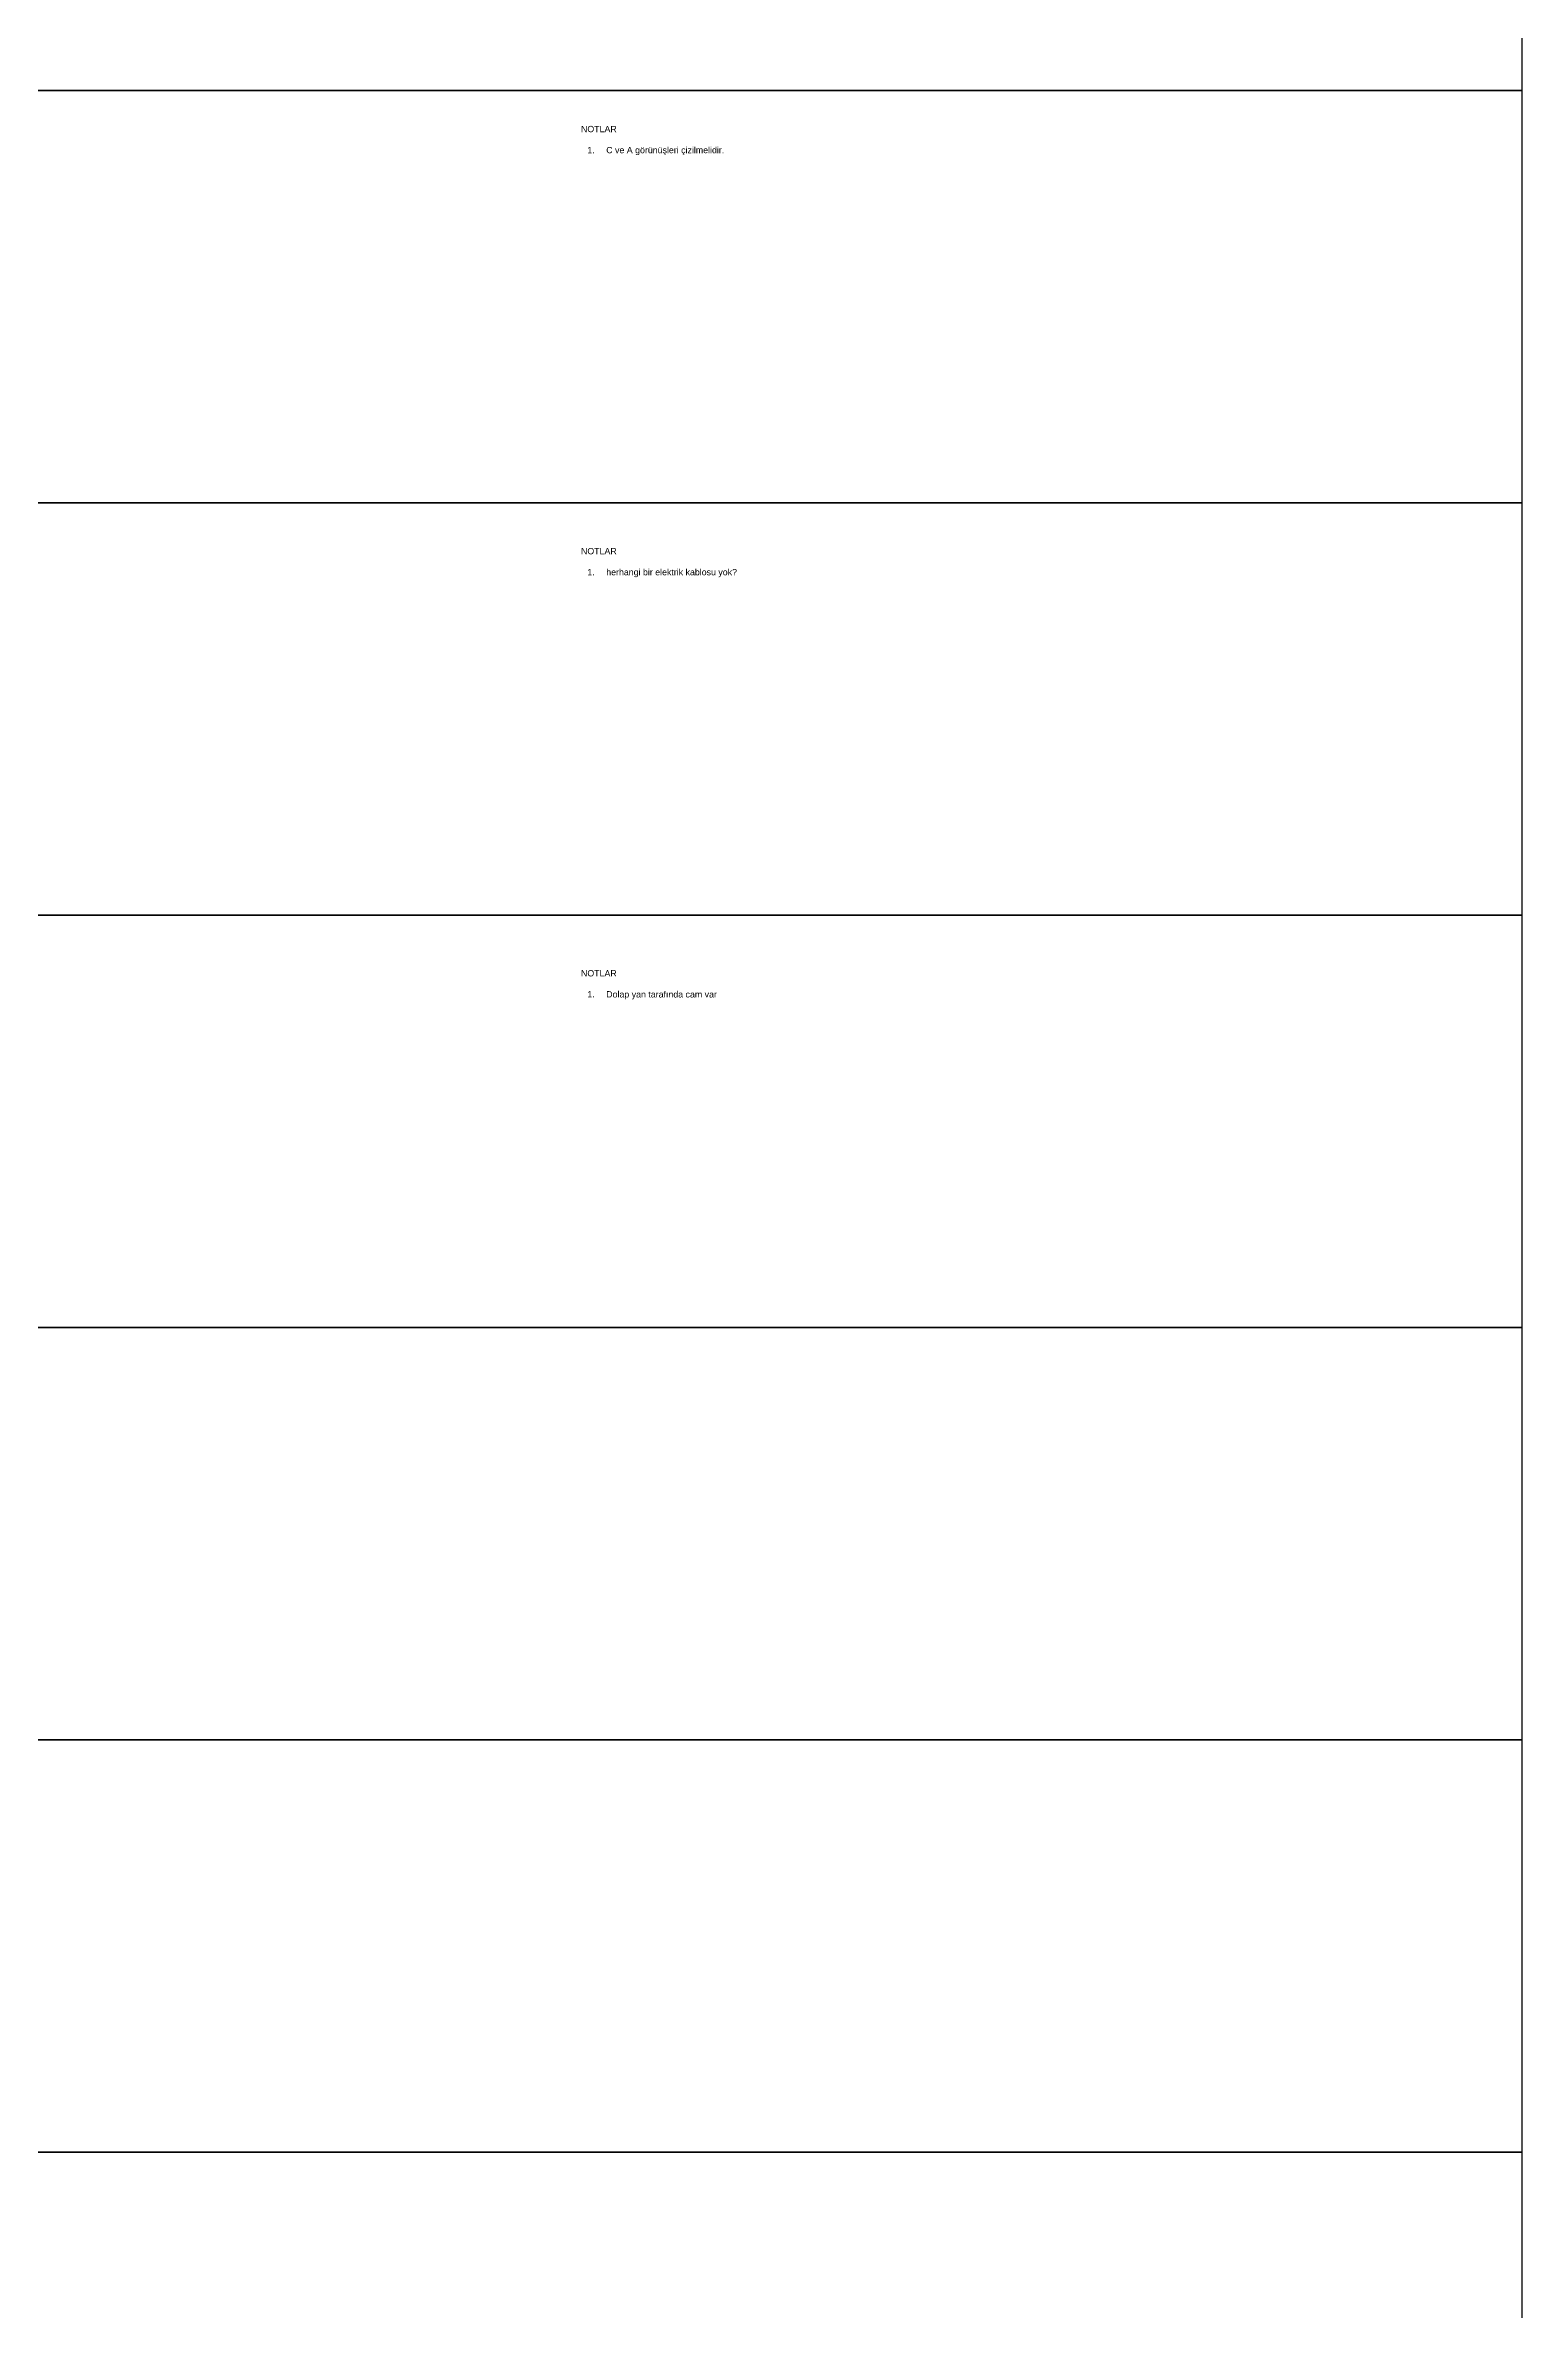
# Model space of a CAD drawing. Header units: millimetres. Extents: x -1860 to 15304, y 307 to 22353.
# Drawn here: x 6603 to 10115, y 5814 to 11202 of the extents above; entities that cross this region are included whole.
import ezdxf

# ---------------------------------------------------------------- set-up
doc = ezdxf.new("R2010")
doc.units = ezdxf.units.MM
doc.styles.get("Standard").update_dxf_attribs({"font": 'arial.ttf'})

msp = doc.modelspace()

# ---------------------------------------------------------------- linework, layer by layer
for points in [[(3092.17375, 12075.13243), (10114.64183, 12075.13243), (10114.64183, 11094.48289), (3092.17375, 11094.48289)], [(3092.17375, 11094.48289), (10114.64183, 11094.48289), (10114.64183, 10113.83334), (3092.17375, 10113.83334)], [(3092.17375, 10113.83334), (10114.64183, 10113.83334), (10114.64183, 9133.1838), (3092.17375, 9133.1838)], [(3092.17375, 9133.1838), (10114.64183, 9133.1838), (10114.64183, 8152.53426), (3092.17375, 8152.53426)], [(3092.17375, 8152.53426), (10114.64183, 8152.53426), (10114.64183, 7171.88472), (3092.17375, 7171.88472)], [(3092.17375, 7171.88472), (10114.64183, 7171.88472), (10114.64183, 6191.23517), (3092.17375, 6191.23517)], [(3092.17375, 6191.23517), (10114.64183, 6191.23517), (10114.64183, 5210.58563), (3092.17375, 5210.58563)]]:
    msp.add_lwpolyline(points, close=True)

# ---------------------------------------------------------------- texts
at = {"color": 1, "char_height": 15, "width": 948.6398738, "attachment_point": 1}
for s, insert in [('NOTLAR \\P\\P\\pxi-3,l4,t4;1.^IC ve A görünüşleri çizilmelidir. ', (7877.4386, 11009.99801)), ('NOTLAR \\P\\P\\pxi-3,l4,t4;1.^Iherhangi bir elektrik kablosu yok? ', (7877.4386, 10006.26908)), ('NOTLAR \\P\\P\\pxi-3,l4,t4;1.^IDolap yan tarafında cam var ', (7877.4386, 9002.33502))]:
    msp.add_mtext(s, dxfattribs=dict(at, insert=insert))

doc.saveas('drawing.dxf')
